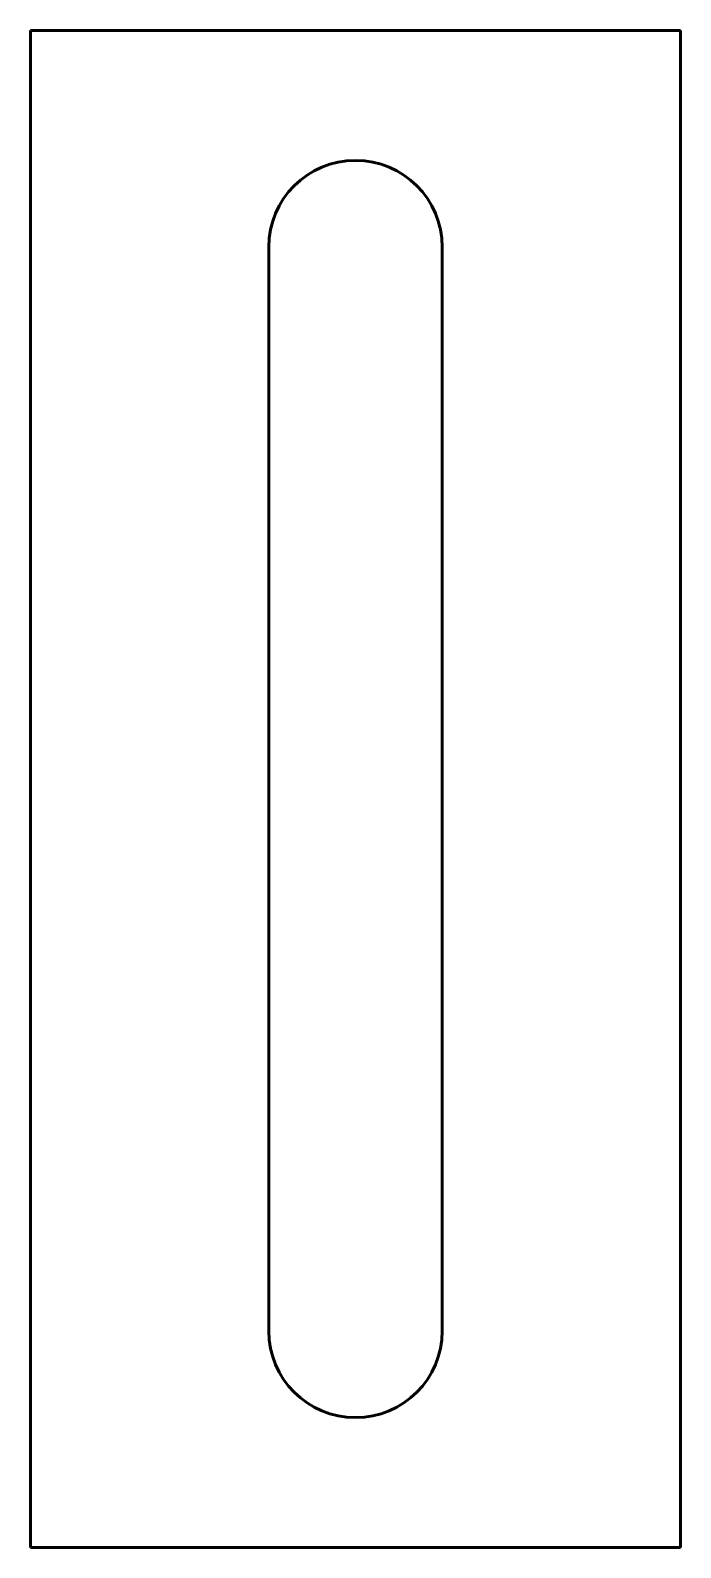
# Model space of a CAD drawing. Header units: millimetres. Extents: x 0 to 60, y 0 to 140.
import ezdxf

# ---------------------------------------------------------------- set-up
doc = ezdxf.new("R2010")
doc.units = ezdxf.units.MM
doc.linetypes.add('K5LT_BASIC', pattern=[0])

msp = doc.modelspace()

# ---------------------------------------------------------------- linework, layer by layer
at = {"color": 150, "linetype": 'K5LT_BASIC', "lineweight": 60, "true_color": 0x0080ff}
for p, q in [((0, 0), (0, 140)), ((0, 140), (60, 140)), ((60, 140), (60, 0)), ((22, 20), (22, 120)), ((38, 120), (38, 20)), ((60, 0), (0, 0))]:
    msp.add_line(p, q, dxfattribs=at)
for centre, start, end in [((30, 120), 0, 180), ((30, 20), 180, 0)]:
    msp.add_arc(centre, 8, start, end, dxfattribs=at)

doc.saveas('drawing.dxf')
